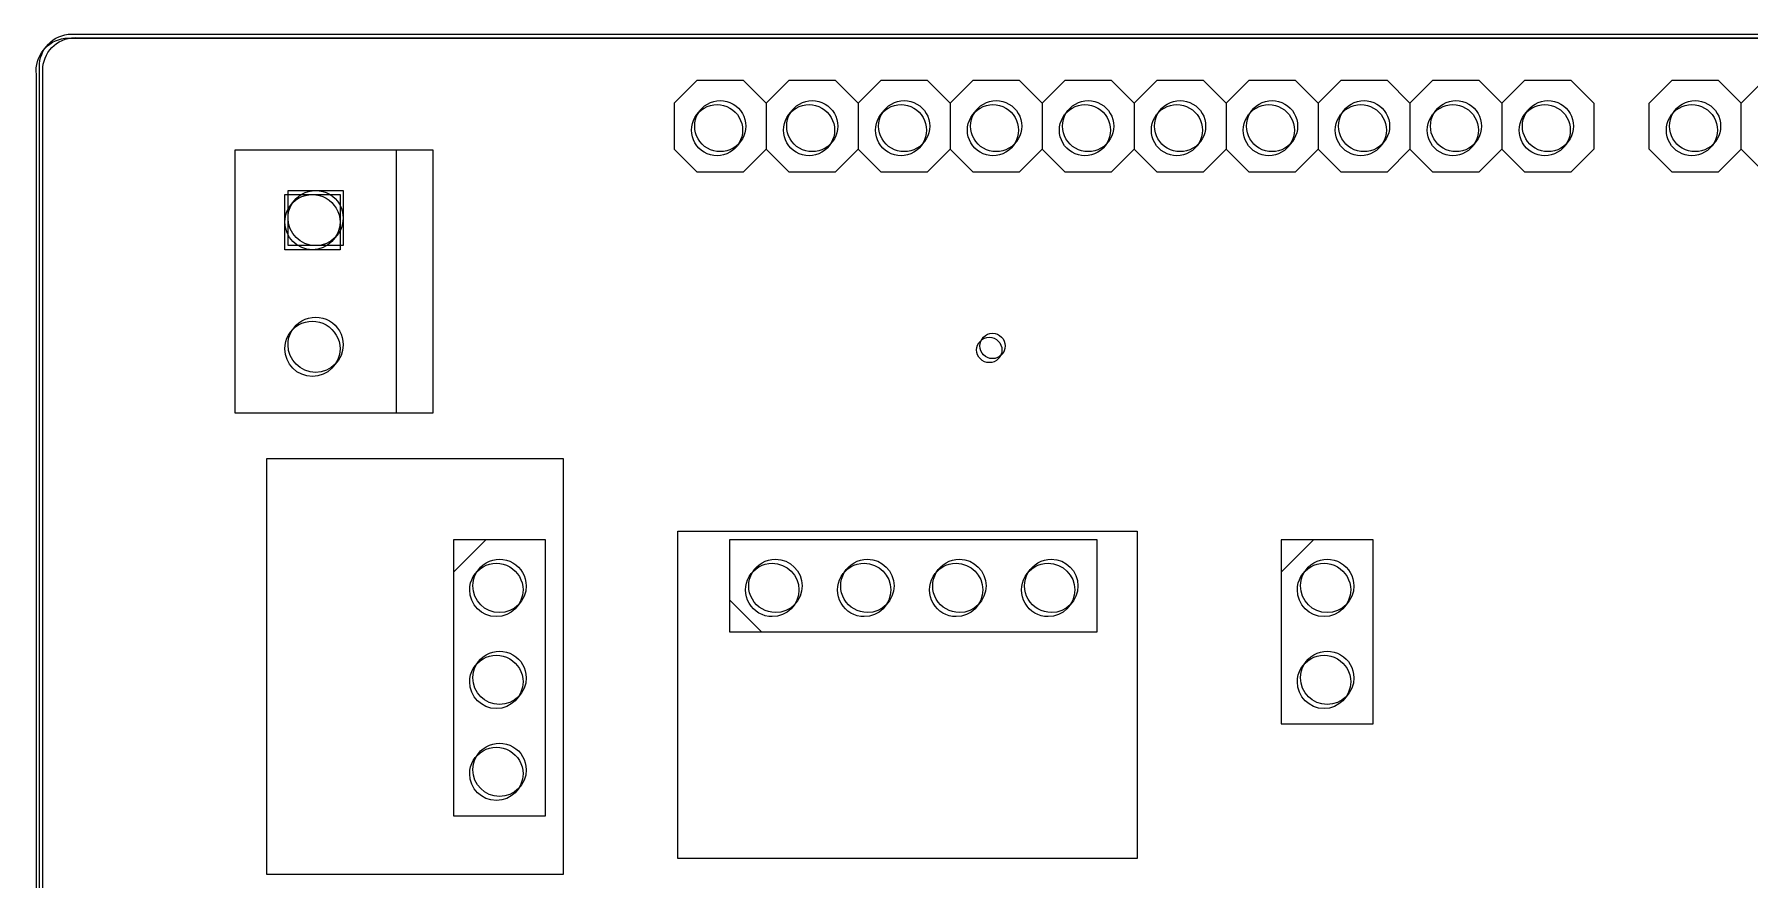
# Model space of a CAD drawing. Extents: x 0 to 288, y 0 to 151.
# Drawn here: x 0.1 to 134.4, y 85 to 151.2 of the extents above; entities that cross this region are included whole.
import ezdxf

# ---------------------------------------------------------------- set-up
doc = ezdxf.new("R2010")
doc.units = 0
doc.layers.add('Layer_1', color=7, linetype='CONTINUOUS')

msp = doc.modelspace()

# ---------------------------------------------------------------- linework, layer by layer
at = {"layer": 'Layer_1', "color": 7}
for points in [[(2.502309, 150.892399), (3.097308, 150.892399), (273.352004, 150.892399)], [(2.752229, 151.207697), (3.347228, 151.207697), (273.601923, 151.207697), (280.789915, 144.035705), (280.789915, 115.345738), (287.977907, 108.173746), (287.977907, 11.342855), (280.789915, 4.168863), (280.789915, 3.405864)], [(2.752229, 151.207697), (3.347228, 151.207697), (273.601923, 151.207697)], [(2.752229, 151.207697), (3.347228, 151.207697), (273.601923, 151.207697)], [(3.613228, 150.930377), (273.868923, 150.930377)], [(0.267312, 3.092566), (0.267312, 148.068403)], [(0.517231, 3.407864), (0.517231, 148.3837)], [(0.517231, 3.407864), (0.517231, 148.3837)], [(0.517231, 3.407864), (0.517231, 148.3837)], [(0.783231, 3.130544), (0.783231, 148.106381)], [(52.009174, 147.618381), (50.209173, 145.818383)], [(52.009174, 147.618381), (55.609169, 147.618381), (57.410165, 145.818383), (57.410165, 142.218387), (55.609169, 140.418389)], [(57.410165, 145.818383), (59.209163, 147.618381), (62.809161, 147.618381), (64.609162, 145.818383), (64.609162, 142.218387), (62.809161, 140.418389), (59.209163, 140.418389), (57.410165, 142.218387)], [(64.609162, 145.818383), (66.410155, 147.618381), (70.00915, 147.618381), (71.809151, 145.818383), (71.809151, 142.218387), (70.00915, 140.418389), (66.410155, 140.418389), (64.609162, 142.218387)], [(73.609152, 147.618381), (71.809151, 145.818383)], [(73.609152, 147.618381), (77.209147, 147.618381), (79.00914, 145.818383), (79.00914, 142.218387), (77.209147, 140.418389)], [(79.00914, 145.818383), (80.809141, 147.618381), (84.410135, 147.618381), (86.209137, 145.818383), (86.209137, 142.218387), (84.410135, 140.418389), (80.809141, 140.418389), (79.00914, 142.218387)], [(86.209137, 145.818383), (88.00913, 147.618381), (91.609132, 147.618381), (93.410125, 145.818383), (93.410125, 142.218387), (91.609132, 140.418389), (88.00913, 140.418389), (86.209137, 142.218387)], [(95.209127, 147.618381), (93.410125, 145.818383)], [(95.209127, 147.618381), (98.80912, 147.618381), (100.609118, 145.818383), (100.609118, 142.218387), (98.80912, 140.418389)], [(100.609118, 145.818383), (102.410116, 147.618381), (106.009112, 147.618381), (107.80911, 145.818383), (107.80911, 142.218387), (106.009112, 140.418389), (102.410116, 140.418389), (100.609118, 142.218387)], [(107.80911, 145.818383), (109.609108, 147.618381), (113.209104, 147.618381), (115.009102, 145.818383), (115.009102, 142.218387), (113.209104, 140.418389), (109.609108, 140.418389), (107.80911, 142.218387)], [(116.8091, 147.618381), (115.009102, 145.818383)], [(116.8091, 147.618381), (120.410096, 147.618381), (122.209094, 145.818383), (122.209094, 142.218387), (120.410096, 140.418389)], [(131.929083, 140.418389), (128.330087, 140.418389), (126.530089, 142.218387), (126.530089, 145.818383), (128.330087, 147.618381)], [(128.330087, 147.618381), (131.929083, 147.618381)], [(133.729091, 145.818383), (131.929083, 147.618381)], [(139.129075, 140.418389), (135.530079, 140.418389), (133.729091, 142.218387), (133.729091, 145.818383), (135.530079, 147.618381)], [(50.209173, 145.818383), (50.209173, 142.218387)], [(28.4642, 121.576451), (28.4642, 142.139027)], [(50.209173, 142.218387), (52.009174, 140.418389)], [(71.809151, 142.218387), (73.609152, 140.418389)], [(93.410125, 142.218387), (95.209127, 140.418389)], [(115.009102, 142.218387), (116.8091, 140.418389)], [(131.929083, 140.418389), (133.729091, 142.218387)], [(55.609169, 140.418389), (52.009174, 140.418389)], [(77.209147, 140.418389), (73.609152, 140.418389)], [(98.80912, 140.418389), (95.209127, 140.418389)], [(120.410096, 140.418389), (116.8091, 140.418389)], [(32.928195, 109.098445), (35.448192, 111.618442)], [(97.728122, 109.098445), (100.248119, 111.618442)], [(57.048168, 104.41845), (54.52817, 106.938447)]]:
    msp.add_lwpolyline(points, dxfattribs=at)
for points in [[(55.55825, 143.703088)], [(62.759242, 143.703088)], [(69.959235, 143.703088)], [(77.160223, 143.703088)], [(84.35922, 143.703088)], [(91.559209, 143.703088)], [(98.759198, 143.703088)], [(105.959192, 143.703088)], [(113.160184, 143.703088)], [(120.359176, 143.703088)], [(131.879163, 143.703088)], [(15.792214, 142.139027), (15.792214, 121.576451), (31.344198, 121.576451), (31.344198, 142.139027)], [(19.71829, 138.663103), (24.038285, 138.663103), (24.038285, 134.343108), (19.71829, 134.343108)], [(24.038285, 136.503106)], [(24.038285, 126.581847)], [(75.86607, 126.489507)], [(41.515788, 85.431791), (18.305313, 85.431791), (18.305313, 117.990055), (41.515788, 117.990055)], [(32.928195, 111.618442), (32.928195, 90.018465), (40.128187, 90.018465), (40.128187, 111.618442)], [(50.482665, 86.68385), (50.482665, 112.315821), (86.437626, 112.315821), (86.437626, 86.68385)], [(54.52817, 104.41845), (83.328138, 104.41845), (83.328138, 111.618442), (54.52817, 111.618442)], [(97.728122, 111.618442), (97.728122, 97.218458), (104.928114, 97.218458), (104.928114, 111.618442)], [(57.878247, 109.791146)], [(65.078239, 109.791146)], [(72.278231, 109.791146)], [(79.478221, 109.791146)], [(38.366269, 107.703148)], [(103.166196, 107.703148)], [(38.366269, 100.503156)], [(103.166196, 100.503156)], [(38.366269, 93.303163)]]:
    msp.add_lwpolyline(points, close=True, dxfattribs=at)
at = {"layer": 'Layer_1', "color": 1}
for points in [[(55.80817, 144.018385)], [(63.009162, 144.018385)], [(70.209155, 144.018385)], [(77.410143, 144.018385)], [(84.609139, 144.018385)], [(91.809128, 144.018385)], [(99.009117, 144.018385)], [(106.209112, 144.018385)], [(113.410104, 144.018385)], [(120.609096, 144.018385)], [(132.129083, 144.018385)], [(19.96821, 138.978401), (24.288205, 138.978401), (24.288205, 134.658406), (19.96821, 134.658406)], [(24.288205, 136.818403)], [(24.288205, 126.897145)], [(76.11599, 126.804805)], [(58.128166, 110.106444)], [(65.328158, 110.106444)], [(72.528151, 110.106444)], [(79.728141, 110.106444)], [(38.616188, 108.018446)], [(103.416115, 108.018446)], [(38.616188, 100.818454)], [(103.416115, 100.818454)], [(38.616188, 93.618461)]]:
    msp.add_lwpolyline(points, close=True, dxfattribs=at)
at = {"layer": 'Layer_1', "color": 7}
for points in [[(0.267312, 148.068403), (0.104312, 149.465401), (1.105311, 150.7304), (2.502309, 150.892399)], [(0.517231, 148.3837), (0.354231, 149.780699), (1.35523, 151.045697), (2.752229, 151.207697)], [(0.517231, 148.3837), (0.354231, 149.780699), (1.35523, 151.045697), (2.752229, 151.207697)], [(0.517231, 148.3837), (0.354231, 149.780699), (1.35523, 151.045697), (2.752229, 151.207697)], [(0.783231, 148.106381), (0.620231, 149.503379), (1.62123, 150.768378), (3.017228, 150.930377)], [(3.017228, 150.930377), (3.215228, 150.953377), (3.413228, 150.953377), (3.613228, 150.930377)], [(51.558255, 143.703088), (51.558255, 144.417618), (51.939452, 145.077871), (52.558254, 145.435137)], [(52.558254, 145.435137), (53.177055, 145.792402), (53.93945, 145.792402), (54.558251, 145.435137)], [(54.558251, 145.435137), (55.177053, 145.077871), (55.55825, 144.417618), (55.55825, 143.703088)], [(58.759247, 143.703088), (58.759247, 144.417618), (59.140444, 145.077871), (59.759246, 145.435137)], [(59.759246, 145.435137), (60.378047, 145.792402), (61.140442, 145.792402), (61.759243, 145.435137)], [(61.759243, 145.435137), (62.378045, 145.077871), (62.759242, 144.417618), (62.759242, 143.703088)], [(65.95924, 143.703088), (65.95924, 144.417618), (66.340437, 145.077871), (66.959238, 145.435137)], [(66.959238, 145.435137), (67.57804, 145.792402), (68.340435, 145.792402), (68.959236, 145.435137)], [(68.959236, 145.435137), (69.578038, 145.077871), (69.959235, 144.417618), (69.959235, 143.703088)], [(73.160227, 143.703088), (73.160227, 144.417618), (73.541425, 145.077871), (74.160226, 145.435137)], [(74.160226, 145.435137), (74.779028, 145.792402), (75.541423, 145.792402), (76.160224, 145.435137)], [(76.160224, 145.435137), (76.779026, 145.077871), (77.160223, 144.417618), (77.160223, 143.703088)], [(80.359224, 143.703088), (80.359224, 144.417618), (80.740422, 145.077871), (81.359223, 145.435137)], [(81.359223, 145.435137), (81.978025, 145.792402), (82.740419, 145.792402), (83.359221, 145.435137)], [(83.359221, 145.435137), (83.978022, 145.077871), (84.35922, 144.417618), (84.35922, 143.703088)], [(87.559213, 143.703088), (87.559213, 144.417618), (87.940411, 145.077871), (88.559212, 145.435137)], [(88.559212, 145.435137), (89.178014, 145.792402), (89.940408, 145.792402), (90.55921, 145.435137)], [(90.55921, 145.435137), (91.178011, 145.077871), (91.559209, 144.417618), (91.559209, 143.703088)], [(94.759202, 143.703088), (94.759202, 144.417618), (95.140399, 145.077871), (95.759201, 145.435137)], [(95.759201, 145.435137), (96.378002, 145.792402), (97.140397, 145.792402), (97.759199, 145.435137)], [(97.759199, 145.435137), (98.378, 145.077871), (98.759198, 144.417618), (98.759198, 143.703088)], [(101.959197, 143.703088), (101.959197, 144.417618), (102.340394, 145.077871), (102.959196, 145.435137)], [(102.959196, 145.435137), (103.577997, 145.792402), (104.340392, 145.792402), (104.959194, 145.435137)], [(104.959194, 145.435137), (105.577995, 145.077871), (105.959192, 144.417618), (105.959192, 143.703088)], [(109.160189, 143.703088), (109.160189, 144.417618), (109.541386, 145.077871), (110.160188, 145.435137)], [(110.160188, 145.435137), (110.778989, 145.792402), (111.541384, 145.792402), (112.160185, 145.435137)], [(112.160185, 145.435137), (112.778987, 145.077871), (113.160184, 144.417618), (113.160184, 143.703088)], [(116.359181, 143.703088), (116.359181, 144.417618), (116.740378, 145.077871), (117.35918, 145.435137)], [(117.35918, 145.435137), (117.977981, 145.792402), (118.740376, 145.792402), (119.359177, 145.435137)], [(119.359177, 145.435137), (119.977979, 145.077871), (120.359176, 144.417618), (120.359176, 143.703088)], [(127.879168, 143.703088), (127.879168, 144.417618), (128.260365, 145.077871), (128.879167, 145.435137)], [(128.879167, 145.435137), (129.497968, 145.792402), (130.260363, 145.792402), (130.879164, 145.435137)], [(130.879164, 145.435137), (131.497966, 145.077871), (131.879163, 144.417618), (131.879163, 143.703088)], [(52.558254, 141.971039), (51.939452, 142.328304), (51.558255, 142.988557), (51.558255, 143.703088)], [(55.55825, 143.703088), (55.55825, 142.988557), (55.177053, 142.328304), (54.558251, 141.971039)], [(59.759246, 141.971039), (59.140444, 142.328304), (58.759247, 142.988557), (58.759247, 143.703088)], [(62.759242, 143.703088), (62.759242, 142.988557), (62.378045, 142.328304), (61.759243, 141.971039)], [(66.959238, 141.971039), (66.340437, 142.328304), (65.95924, 142.988557), (65.95924, 143.703088)], [(69.959235, 143.703088), (69.959235, 142.988557), (69.578038, 142.328304), (68.959236, 141.971039)], [(74.160226, 141.971039), (73.541425, 142.328304), (73.160227, 142.988557), (73.160227, 143.703088)], [(77.160223, 143.703088), (77.160223, 142.988557), (76.779026, 142.328304), (76.160224, 141.971039)], [(81.359223, 141.971039), (80.740422, 142.328304), (80.359224, 142.988557), (80.359224, 143.703088)], [(84.35922, 143.703088), (84.35922, 142.988557), (83.978022, 142.328304), (83.359221, 141.971039)], [(88.559212, 141.971039), (87.940411, 142.328304), (87.559213, 142.988557), (87.559213, 143.703088)], [(91.559209, 143.703088), (91.559209, 142.988557), (91.178011, 142.328304), (90.55921, 141.971039)], [(95.759201, 141.971039), (95.140399, 142.328304), (94.759202, 142.988557), (94.759202, 143.703088)], [(98.759198, 143.703088), (98.759198, 142.988557), (98.378, 142.328304), (97.759199, 141.971039)], [(102.959196, 141.971039), (102.340394, 142.328304), (101.959197, 142.988557), (101.959197, 143.703088)], [(105.959192, 143.703088), (105.959192, 142.988557), (105.577995, 142.328304), (104.959194, 141.971039)], [(110.160188, 141.971039), (109.541386, 142.328304), (109.160189, 142.988557), (109.160189, 143.703088)], [(113.160184, 143.703088), (113.160184, 142.988557), (112.778987, 142.328304), (112.160185, 141.971039)], [(117.35918, 141.971039), (116.740378, 142.328304), (116.359181, 142.988557), (116.359181, 143.703088)], [(120.359176, 143.703088), (120.359176, 142.988557), (119.977979, 142.328304), (119.359177, 141.971039)], [(128.879167, 141.971039), (128.260365, 142.328304), (127.879168, 142.988557), (127.879168, 143.703088)], [(131.879163, 143.703088), (131.879163, 142.988557), (131.497966, 142.328304), (130.879164, 141.971039)], [(54.558251, 141.971039), (53.93945, 141.613774), (53.177055, 141.613774), (52.558254, 141.971039)], [(61.759243, 141.971039), (61.140442, 141.613774), (60.378047, 141.613774), (59.759246, 141.971039)], [(68.959236, 141.971039), (68.340435, 141.613774), (67.57804, 141.613774), (66.959238, 141.971039)], [(76.160224, 141.971039), (75.541423, 141.613774), (74.779028, 141.613774), (74.160226, 141.971039)], [(83.359221, 141.971039), (82.740419, 141.613774), (81.978025, 141.613774), (81.359223, 141.971039)], [(90.55921, 141.971039), (89.940408, 141.613774), (89.178014, 141.613774), (88.559212, 141.971039)], [(97.759199, 141.971039), (97.140397, 141.613774), (96.378002, 141.613774), (95.759201, 141.971039)], [(104.959194, 141.971039), (104.340392, 141.613774), (103.577997, 141.613774), (102.959196, 141.971039)], [(112.160185, 141.971039), (111.541384, 141.613774), (110.778989, 141.613774), (110.160188, 141.971039)], [(119.359177, 141.971039), (118.740376, 141.613774), (117.977981, 141.613774), (117.35918, 141.971039)], [(130.879164, 141.971039), (130.260363, 141.613774), (129.497968, 141.613774), (128.879167, 141.971039)], [(19.71829, 136.503106), (19.71829, 137.274798), (20.129983, 137.987872), (20.798288, 138.373718)], [(20.798288, 138.373718), (21.466594, 138.759565), (22.28998, 138.759565), (22.958286, 138.373718)], [(22.958286, 138.373718), (23.626592, 137.987872), (24.038285, 137.274798), (24.038285, 136.503106)], [(21.878287, 134.343108), (20.685354, 134.343108), (19.71829, 135.310172), (19.71829, 136.503106)], [(24.038285, 136.503106), (24.038285, 135.310172), (23.071221, 134.343108), (21.878287, 134.343108)], [(19.71829, 126.581847), (19.71829, 127.35354), (20.129983, 128.066613), (20.798288, 128.45246)], [(20.798288, 128.45246), (21.466594, 128.838306), (22.28998, 128.838306), (22.958286, 128.45246)], [(22.958286, 128.45246), (23.626592, 128.066613), (24.038285, 127.35354), (24.038285, 126.581847)], [(21.878287, 124.421849), (20.685354, 124.421849), (19.71829, 125.388913), (19.71829, 126.581847)], [(24.038285, 126.581847), (24.038285, 125.388913), (23.071221, 124.421849), (21.878287, 124.421849)], [(73.881824, 126.489507), (73.881825, 127.037441), (74.326013, 127.48163), (74.873947, 127.48163)], [(74.873947, 125.497384), (74.326013, 125.497384), (73.881825, 125.941573), (73.881824, 126.489507)], [(74.873947, 127.48163), (75.421882, 127.48163), (75.86607, 127.037441), (75.86607, 126.489507)], [(75.86607, 126.489507), (75.86607, 125.941573), (75.421882, 125.497384), (74.873947, 125.497384)], [(34.190273, 107.703148), (34.190273, 108.449118), (34.588243, 109.138422), (35.234272, 109.511407)], [(35.234272, 109.511407), (35.880301, 109.884392), (36.676241, 109.884392), (37.32227, 109.511407)], [(37.32227, 109.511407), (37.968299, 109.138422), (38.366269, 108.449118), (38.366269, 107.703148)], [(56.069988, 108.747147), (56.442972, 109.393176), (57.132277, 109.791146), (57.878247, 109.791146)], [(57.878247, 109.791146), (59.031416, 109.791146), (59.966244, 108.856317), (59.966244, 107.703148)], [(63.269979, 108.747147), (63.642964, 109.393176), (64.332269, 109.791146), (65.078239, 109.791146)], [(65.078239, 109.791146), (66.231408, 109.791146), (67.166236, 108.856317), (67.166236, 107.703148)], [(70.469972, 108.747147), (70.842957, 109.393176), (71.532262, 109.791146), (72.278231, 109.791146)], [(72.278231, 109.791146), (73.431401, 109.791146), (74.366229, 108.856317), (74.366229, 107.703148)], [(77.669962, 108.747147), (78.042947, 109.393176), (78.732252, 109.791146), (79.478221, 109.791146)], [(79.478221, 109.791146), (80.631391, 109.791146), (81.566219, 108.856317), (81.566219, 107.703148)], [(98.9902, 107.703148), (98.9902, 108.449118), (99.38817, 109.138422), (100.034199, 109.511407)], [(100.034199, 109.511407), (100.680228, 109.884392), (101.476168, 109.884392), (102.122197, 109.511407)], [(102.122197, 109.511407), (102.768226, 109.138422), (103.166196, 108.449118), (103.166196, 107.703148)], [(36.278271, 105.61515), (35.125102, 105.61515), (34.190273, 106.549979), (34.190273, 107.703148)], [(38.366269, 107.703148), (38.366269, 106.549979), (37.43144, 105.61515), (36.278271, 105.61515)], [(56.069988, 106.659149), (55.697003, 107.305178), (55.697003, 108.101118), (56.069988, 108.747147)], [(59.966244, 107.703148), (59.966244, 106.549979), (59.031416, 105.61515), (57.878247, 105.61515)], [(63.269979, 106.659149), (62.896995, 107.305178), (62.896995, 108.101118), (63.269979, 108.747147)], [(67.166236, 107.703148), (67.166236, 106.549979), (66.231408, 105.61515), (65.078239, 105.61515)], [(70.469972, 106.659149), (70.096987, 107.305178), (70.096987, 108.101118), (70.469972, 108.747147)], [(74.366229, 107.703148), (74.366229, 106.549979), (73.431401, 105.61515), (72.278231, 105.61515)], [(77.669962, 106.659149), (77.296977, 107.305178), (77.296977, 108.101118), (77.669962, 108.747147)], [(81.566219, 107.703148), (81.566219, 106.549979), (80.631391, 105.61515), (79.478221, 105.61515)], [(101.078198, 105.61515), (99.925029, 105.61515), (98.9902, 106.549979), (98.9902, 107.703148)], [(103.166196, 107.703148), (103.166196, 106.549979), (102.231367, 105.61515), (101.078198, 105.61515)], [(57.878247, 105.61515), (57.132277, 105.61515), (56.442972, 106.013121), (56.069988, 106.659149)], [(65.078239, 105.61515), (64.332269, 105.61515), (63.642964, 106.013121), (63.269979, 106.659149)], [(72.278231, 105.61515), (71.532262, 105.61515), (70.842957, 106.013121), (70.469972, 106.659149)], [(79.478221, 105.61515), (78.732252, 105.61515), (78.042947, 106.013121), (77.669962, 106.659149)], [(34.190273, 100.503156), (34.190273, 101.249126), (34.588243, 101.938431), (35.234272, 102.311415)], [(35.234272, 102.311415), (35.880301, 102.6844), (36.676241, 102.6844), (37.32227, 102.311415)], [(37.32227, 102.311415), (37.968299, 101.938431), (38.366269, 101.249126), (38.366269, 100.503156)], [(98.9902, 100.503156), (98.9902, 101.249126), (99.38817, 101.938431), (100.034199, 102.311415)], [(100.034199, 102.311415), (100.680228, 102.6844), (101.476168, 102.6844), (102.122197, 102.311415)], [(102.122197, 102.311415), (102.768226, 101.938431), (103.166196, 101.249126), (103.166196, 100.503156)], [(36.278271, 98.415159), (35.125102, 98.415159), (34.190273, 99.349987), (34.190273, 100.503156)], [(38.366269, 100.503156), (38.366269, 99.349987), (37.43144, 98.415159), (36.278271, 98.415159)], [(101.078198, 98.415159), (99.925029, 98.415159), (98.9902, 99.349987), (98.9902, 100.503156)], [(103.166196, 100.503156), (103.166196, 99.349987), (102.231367, 98.415159), (101.078198, 98.415159)], [(35.234272, 95.111423), (35.880301, 95.484407), (36.676241, 95.484407), (37.32227, 95.111423)], [(34.190273, 93.303163), (34.190273, 94.049133), (34.588243, 94.738438), (35.234272, 95.111423)], [(37.32227, 95.111423), (37.968299, 94.738438), (38.366269, 94.049133), (38.366269, 93.303163)], [(36.278271, 91.215166), (35.125102, 91.215166), (34.190273, 92.149994), (34.190273, 93.303163)], [(38.366269, 93.303163), (38.366269, 92.149994), (37.43144, 91.215166), (36.278271, 91.215166)]]:
    msp.add_open_spline(points, degree=3, dxfattribs=at)
at = {"layer": 'Layer_1', "color": 1}
for points in [[(51.808174, 144.018385), (51.808174, 144.732916), (52.189372, 145.393169), (52.808173, 145.750434)], [(52.808173, 145.750434), (53.426975, 146.107699), (54.18937, 146.107699), (54.808171, 145.750434)], [(54.808171, 145.750434), (55.426973, 145.393169), (55.80817, 144.732916), (55.80817, 144.018385)], [(59.009166, 144.018385), (59.009166, 144.732916), (59.390364, 145.393169), (60.009165, 145.750434)], [(60.009165, 145.750434), (60.627967, 146.107699), (61.390361, 146.107699), (62.009163, 145.750434)], [(62.009163, 145.750434), (62.627964, 145.393169), (63.009162, 144.732916), (63.009162, 144.018385)], [(66.209159, 144.018385), (66.209159, 144.732916), (66.590357, 145.393169), (67.209158, 145.750434)], [(67.209158, 145.750434), (67.82796, 146.107699), (68.590354, 146.107699), (69.209156, 145.750434)], [(69.209156, 145.750434), (69.827957, 145.393169), (70.209155, 144.732916), (70.209155, 144.018385)], [(73.410147, 144.018385), (73.410147, 144.732916), (73.791345, 145.393169), (74.410146, 145.750434)], [(74.410146, 145.750434), (75.028947, 146.107699), (75.791342, 146.107699), (76.410144, 145.750434)], [(76.410144, 145.750434), (77.028945, 145.393169), (77.410143, 144.732916), (77.410143, 144.018385)], [(80.609144, 144.018385), (80.609144, 144.732916), (80.990341, 145.393169), (81.609143, 145.750434)], [(81.609143, 145.750434), (82.227944, 146.107699), (82.990339, 146.107699), (83.609141, 145.750434)], [(83.609141, 145.750434), (84.227942, 145.393169), (84.609139, 144.732916), (84.609139, 144.018385)], [(87.809133, 144.018385), (87.809133, 144.732916), (88.19033, 145.393169), (88.809132, 145.750434)], [(88.809132, 145.750434), (89.427933, 146.107699), (90.190328, 146.107699), (90.809129, 145.750434)], [(90.809129, 145.750434), (91.427931, 145.393169), (91.809128, 144.732916), (91.809128, 144.018385)], [(95.009122, 144.018385), (95.009122, 144.732916), (95.390319, 145.393169), (96.009121, 145.750434)], [(96.009121, 145.750434), (96.627922, 146.107699), (97.390317, 146.107699), (98.009118, 145.750434)], [(98.009118, 145.750434), (98.62792, 145.393169), (99.009117, 144.732916), (99.009117, 144.018385)], [(102.209117, 144.018385), (102.209117, 144.732916), (102.590314, 145.393169), (103.209115, 145.750434)], [(103.209115, 145.750434), (103.827917, 146.107699), (104.590312, 146.107699), (105.209113, 145.750434)], [(105.209113, 145.750434), (105.827915, 145.393169), (106.209112, 144.732916), (106.209112, 144.018385)], [(109.410108, 144.018385), (109.410108, 144.732916), (109.791306, 145.393169), (110.410107, 145.750434)], [(110.410107, 145.750434), (111.028909, 146.107699), (111.791304, 146.107699), (112.410105, 145.750434)], [(112.410105, 145.750434), (113.028907, 145.393169), (113.410104, 144.732916), (113.410104, 144.018385)], [(116.6091, 144.018385), (116.6091, 144.732916), (116.990298, 145.393169), (117.609099, 145.750434)], [(117.609099, 145.750434), (118.227901, 146.107699), (118.990296, 146.107699), (119.609097, 145.750434)], [(119.609097, 145.750434), (120.227898, 145.393169), (120.609096, 144.732916), (120.609096, 144.018385)], [(128.129087, 144.018385), (128.129087, 144.732916), (128.510285, 145.393169), (129.129086, 145.750434)], [(129.129086, 145.750434), (129.747888, 146.107699), (130.510283, 146.107699), (131.129084, 145.750434)], [(131.129084, 145.750434), (131.747885, 145.393169), (132.129083, 144.732916), (132.129083, 144.018385)], [(52.808173, 142.286337), (52.189372, 142.643602), (51.808174, 143.303855), (51.808174, 144.018385)], [(55.80817, 144.018385), (55.80817, 143.303855), (55.426973, 142.643602), (54.808171, 142.286337)], [(60.009165, 142.286337), (59.390364, 142.643602), (59.009166, 143.303855), (59.009166, 144.018385)], [(63.009162, 144.018385), (63.009162, 143.303855), (62.627964, 142.643602), (62.009163, 142.286337)], [(67.209158, 142.286337), (66.590357, 142.643602), (66.209159, 143.303855), (66.209159, 144.018385)], [(70.209155, 144.018385), (70.209155, 143.303855), (69.827957, 142.643602), (69.209156, 142.286337)], [(74.410146, 142.286337), (73.791345, 142.643602), (73.410147, 143.303855), (73.410147, 144.018385)], [(77.410143, 144.018385), (77.410143, 143.303855), (77.028945, 142.643602), (76.410144, 142.286337)], [(81.609143, 142.286337), (80.990341, 142.643602), (80.609144, 143.303855), (80.609144, 144.018385)], [(84.609139, 144.018385), (84.609139, 143.303855), (84.227942, 142.643602), (83.609141, 142.286337)], [(88.809132, 142.286337), (88.19033, 142.643602), (87.809133, 143.303855), (87.809133, 144.018385)], [(91.809128, 144.018385), (91.809128, 143.303855), (91.427931, 142.643602), (90.809129, 142.286337)], [(96.009121, 142.286337), (95.390319, 142.643602), (95.009122, 143.303855), (95.009122, 144.018385)], [(99.009117, 144.018385), (99.009117, 143.303855), (98.62792, 142.643602), (98.009118, 142.286337)], [(103.209115, 142.286337), (102.590314, 142.643602), (102.209117, 143.303855), (102.209117, 144.018385)], [(106.209112, 144.018385), (106.209112, 143.303855), (105.827915, 142.643602), (105.209113, 142.286337)], [(110.410107, 142.286337), (109.791306, 142.643602), (109.410108, 143.303855), (109.410108, 144.018385)], [(113.410104, 144.018385), (113.410104, 143.303855), (113.028907, 142.643602), (112.410105, 142.286337)], [(117.609099, 142.286337), (116.990298, 142.643602), (116.6091, 143.303855), (116.6091, 144.018385)], [(120.609096, 144.018385), (120.609096, 143.303855), (120.227898, 142.643602), (119.609097, 142.286337)], [(129.129086, 142.286337), (128.510285, 142.643602), (128.129087, 143.303855), (128.129087, 144.018385)], [(132.129083, 144.018385), (132.129083, 143.303855), (131.747885, 142.643602), (131.129084, 142.286337)], [(54.808171, 142.286337), (54.18937, 141.929071), (53.426975, 141.929071), (52.808173, 142.286337)], [(62.009163, 142.286337), (61.390361, 141.929071), (60.627967, 141.929071), (60.009165, 142.286337)], [(69.209156, 142.286337), (68.590354, 141.929071), (67.82796, 141.929071), (67.209158, 142.286337)], [(76.410144, 142.286337), (75.791342, 141.929071), (75.028947, 141.929071), (74.410146, 142.286337)], [(83.609141, 142.286337), (82.990339, 141.929071), (82.227944, 141.929071), (81.609143, 142.286337)], [(90.809129, 142.286337), (90.190328, 141.929071), (89.427933, 141.929071), (88.809132, 142.286337)], [(98.009118, 142.286337), (97.390317, 141.929071), (96.627922, 141.929071), (96.009121, 142.286337)], [(105.209113, 142.286337), (104.590312, 141.929071), (103.827917, 141.929071), (103.209115, 142.286337)], [(112.410105, 142.286337), (111.791304, 141.929071), (111.028909, 141.929071), (110.410107, 142.286337)], [(119.609097, 142.286337), (118.990296, 141.929071), (118.227901, 141.929071), (117.609099, 142.286337)], [(131.129084, 142.286337), (130.510283, 141.929071), (129.747888, 141.929071), (129.129086, 142.286337)], [(19.968209, 136.818403), (19.968209, 137.590096), (20.379902, 138.30317), (21.048208, 138.689016)], [(21.048208, 138.689016), (21.716514, 139.074863), (22.5399, 139.074863), (23.208206, 138.689016)], [(23.208206, 138.689016), (23.876511, 138.30317), (24.288205, 137.590096), (24.288205, 136.818403)], [(22.128207, 134.658406), (20.935273, 134.658406), (19.968209, 135.625469), (19.968209, 136.818403)], [(24.288205, 136.818403), (24.288205, 135.625469), (23.321141, 134.658406), (22.128207, 134.658406)], [(21.048208, 128.767757), (21.716514, 129.153604), (22.5399, 129.153604), (23.208206, 128.767757)], [(19.968209, 126.897145), (19.968209, 127.668837), (20.379902, 128.381911), (21.048208, 128.767757)], [(23.208206, 128.767757), (23.876511, 128.381911), (24.288205, 127.668837), (24.288205, 126.897145)], [(74.131744, 126.804805), (74.131744, 127.352739), (74.575933, 127.796928), (75.123867, 127.796928)], [(75.123867, 127.796928), (75.671801, 127.796928), (76.11599, 127.352739), (76.11599, 126.804805)], [(22.128207, 124.737147), (20.935273, 124.737147), (19.968209, 125.704211), (19.968209, 126.897145)], [(24.288205, 126.897145), (24.288205, 125.704211), (23.321141, 124.737147), (22.128207, 124.737147)], [(75.123867, 125.812682), (74.575933, 125.812682), (74.131744, 126.25687), (74.131744, 126.804805)], [(76.11599, 126.804805), (76.11599, 126.25687), (75.671801, 125.812682), (75.123867, 125.812682)], [(35.484192, 109.826705), (36.130221, 110.19969), (36.926161, 110.19969), (37.57219, 109.826705)], [(100.284119, 109.826705), (100.930147, 110.19969), (101.726088, 110.19969), (102.372116, 109.826705)], [(34.440193, 108.018446), (34.440193, 108.764416), (34.838163, 109.45372), (35.484192, 109.826705)], [(37.57219, 109.826705), (38.218218, 109.45372), (38.616188, 108.764416), (38.616188, 108.018446)], [(56.319907, 106.974447), (55.946922, 107.620476), (55.946922, 108.416416), (56.319907, 109.062445)], [(56.319907, 109.062445), (56.692892, 109.708473), (57.382197, 110.106444), (58.128166, 110.106444)], [(58.128166, 110.106444), (59.281336, 110.106444), (60.216164, 109.171615), (60.216164, 108.018446)], [(63.519899, 106.974447), (63.146914, 107.620476), (63.146914, 108.416416), (63.519899, 109.062445)], [(63.519899, 109.062445), (63.892884, 109.708473), (64.582188, 110.106444), (65.328158, 110.106444)], [(65.328158, 110.106444), (66.481327, 110.106444), (67.416156, 109.171615), (67.416156, 108.018446)], [(70.719892, 106.974447), (70.346907, 107.620476), (70.346907, 108.416416), (70.719892, 109.062445)], [(70.719892, 109.062445), (71.092877, 109.708473), (71.782181, 110.106444), (72.528151, 110.106444)], [(72.528151, 110.106444), (73.68132, 110.106444), (74.616149, 109.171615), (74.616149, 108.018446)], [(77.919882, 106.974447), (77.546897, 107.620476), (77.546897, 108.416416), (77.919882, 109.062445)], [(77.919882, 109.062445), (78.292867, 109.708473), (78.982171, 110.106444), (79.728141, 110.106444)], [(79.728141, 110.106444), (80.88131, 110.106444), (81.816139, 109.171615), (81.816139, 108.018446)], [(99.24012, 108.018446), (99.24012, 108.764416), (99.63809, 109.45372), (100.284119, 109.826705)], [(102.372116, 109.826705), (103.018145, 109.45372), (103.416115, 108.764416), (103.416115, 108.018446)], [(36.528191, 105.930448), (35.375021, 105.930448), (34.440193, 106.865277), (34.440193, 108.018446)], [(38.616188, 108.018446), (38.616188, 106.865277), (37.68136, 105.930448), (36.528191, 105.930448)], [(60.216164, 108.018446), (60.216164, 106.865277), (59.281336, 105.930448), (58.128166, 105.930448)], [(67.416156, 108.018446), (67.416156, 106.865277), (66.481328, 105.930448), (65.328158, 105.930448)], [(74.616149, 108.018446), (74.616149, 106.865277), (73.68132, 105.930448), (72.528151, 105.930448)], [(81.816139, 108.018446), (81.816139, 106.865277), (80.88131, 105.930448), (79.728141, 105.930448)], [(101.328118, 105.930448), (100.174948, 105.930448), (99.24012, 106.865277), (99.24012, 108.018446)], [(103.416115, 108.018446), (103.416115, 106.865277), (102.481287, 105.930448), (101.328118, 105.930448)], [(58.128166, 105.930448), (57.382197, 105.930448), (56.692892, 106.328418), (56.319907, 106.974447)], [(65.328158, 105.930448), (64.582188, 105.930448), (63.892884, 106.328418), (63.519899, 106.974447)], [(72.528151, 105.930448), (71.782181, 105.930448), (71.092877, 106.328418), (70.719892, 106.974447)], [(79.728141, 105.930448), (78.982171, 105.930448), (78.292867, 106.328418), (77.919882, 106.974447)], [(34.440193, 100.818454), (34.440193, 101.564424), (34.838163, 102.253728), (35.484192, 102.626713)], [(35.484192, 102.626713), (36.130221, 102.999698), (36.926161, 102.999698), (37.57219, 102.626713)], [(37.57219, 102.626713), (38.218218, 102.253728), (38.616188, 101.564424), (38.616188, 100.818454)], [(99.24012, 100.818454), (99.24012, 101.564424), (99.63809, 102.253728), (100.284119, 102.626713)], [(100.284119, 102.626713), (100.930147, 102.999698), (101.726088, 102.999698), (102.372116, 102.626713)], [(102.372116, 102.626713), (103.018145, 102.253728), (103.416115, 101.564424), (103.416115, 100.818454)], [(36.528191, 98.730456), (35.375021, 98.730456), (34.440193, 99.665285), (34.440193, 100.818454)], [(38.616188, 100.818454), (38.616188, 99.665285), (37.68136, 98.730456), (36.528191, 98.730456)], [(101.328118, 98.730456), (100.174948, 98.730456), (99.24012, 99.665285), (99.24012, 100.818454)], [(103.416115, 100.818454), (103.416115, 99.665285), (102.481287, 98.730456), (101.328118, 98.730456)], [(34.440193, 93.618461), (34.440193, 94.364431), (34.838163, 95.053735), (35.484192, 95.42672)], [(35.484192, 95.42672), (36.130221, 95.799705), (36.926161, 95.799705), (37.57219, 95.42672)], [(37.57219, 95.42672), (38.218218, 95.053735), (38.616188, 94.364431), (38.616188, 93.618461)], [(36.528191, 91.530463), (35.375021, 91.530463), (34.440193, 92.465292), (34.440193, 93.618461)], [(38.616188, 93.618461), (38.616188, 92.465292), (37.68136, 91.530463), (36.528191, 91.530463)]]:
    msp.add_open_spline(points, degree=3, dxfattribs=at)

doc.saveas('drawing.dxf')
